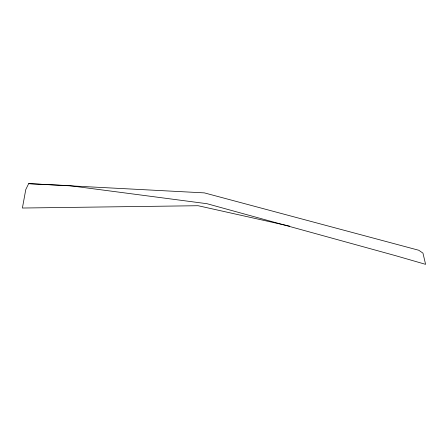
<?xml version="1.0" encoding="UTF-8"?>
<svg xmlns="http://www.w3.org/2000/svg" width="448" height="448" viewBox="0 0 448 448"><rect width="100%" height="100%" fill="white"/><g stroke="black" fill="none" stroke-linecap="round" stroke-linejoin="round"><path stroke-width="0.67" d="M28.661 183.658L204.366 192.881L418.762 250.253L422.957 253.12L425.6 264.342L395.657 255.696L207.01 203.711L69.462 185.662L28.661 183.658L25.771 189.582L22.4 208.029L198.106 205.722L289.643 226.145"/></g></svg>
